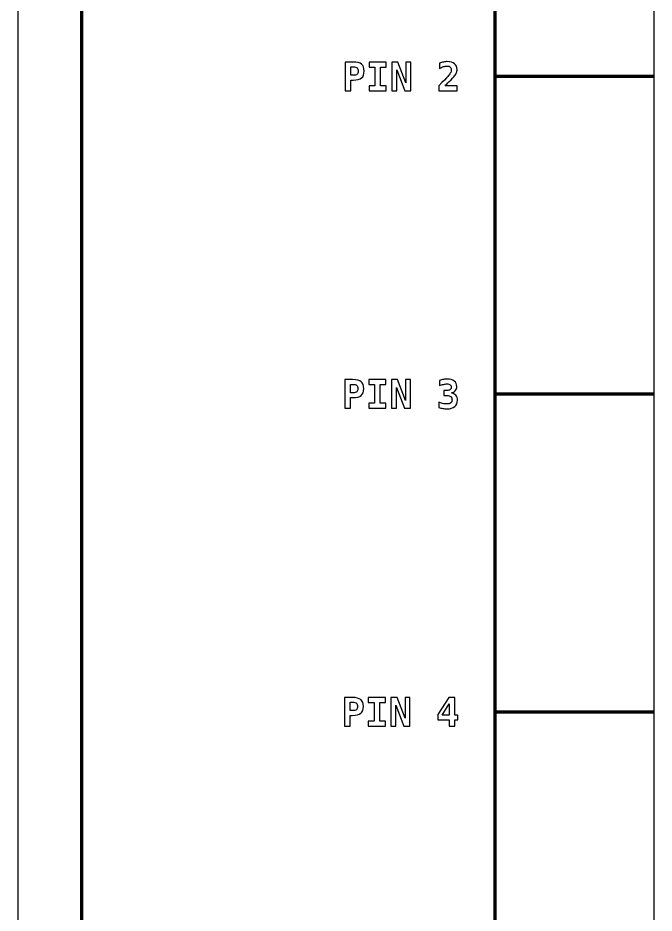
# Model space of a CAD drawing. Header units: centimetres. Extents: x -11.5 to -9.5, y -24.9 to -2.9.
# Drawn here: x -11.5 to -9.5, y -8.483 to -5.667 of the extents above; entities that cross this region are included whole.
import ezdxf

# ---------------------------------------------------------------- set-up
doc = ezdxf.new("R2010")
doc.units = ezdxf.units.CM
doc.header["$MEASUREMENT"] = 0
doc.layers.add('Layer 1', color=7, linetype='Continuous')

msp = doc.modelspace()

# ---------------------------------------------------------------- linework, layer by layer
at = {"layer": 'Layer 1', "color": 7}
msp.add_lwpolyline([(-11.5, -24.85), (-9.5, -24.85), (-9.5, -2.85), (-11.5, -2.85), (-11.5, -24.85)], close=True, dxfattribs=at)
at = {"layer": 'Layer 1', "color": 7, "lineweight": 100}
msp.add_lwpolyline([(-11.3, -24.35), (-10, -24.35), (-10, -4.35), (-11.3, -4.35), (-11.3, -24.35)], close=True, dxfattribs=at)
at = {"layer": 'Layer 1', "color": 250}
for points, knots in [([(-10.47093, -5.80581), (-10.47093, -5.80581), (-10.4465, -5.80581), (-10.4465, -5.80581), (-10.4465, -5.80581), (-10.43409, -5.80581), (-10.42516, -5.80801), (-10.41971, -5.81244), (-10.41971, -5.81244), (-10.41425, -5.81686), (-10.41154, -5.82404), (-10.41154, -5.83396), (-10.41154, -5.83396), (-10.41154, -5.84388), (-10.41425, -5.85106), (-10.41971, -5.85549), (-10.41971, -5.85549), (-10.42516, -5.85991), (-10.43409, -5.86211), (-10.4465, -5.86211), (-10.4465, -5.86211), (-10.4465, -5.86211), (-10.45315, -5.86211), (-10.45315, -5.86211), (-10.45315, -5.86211), (-10.45315, -5.86211), (-10.45315, -5.89582), (-10.45315, -5.89582), (-10.45315, -5.89582), (-10.45315, -5.89582), (-10.47093, -5.89582), (-10.47093, -5.89582), (-10.47093, -5.89582), (-10.47093, -5.89582), (-10.47093, -5.80581), (-10.47093, -5.80581)], [0, 0, 0, 0, 0.1111111, 0.1111111, 0.1111111, 0.1111111, 0.2222222, 0.2222222, 0.2222222, 0.2222222, 0.3333333, 0.3333333, 0.3333333, 0.3333333, 0.4444444, 0.4444444, 0.4444444, 0.4444444, 0.5555556, 0.5555556, 0.5555556, 0.5555556, 0.6666667, 0.6666667, 0.6666667, 0.6666667, 0.7777778, 0.7777778, 0.7777778, 0.7777778, 0.8888889, 0.8888889, 0.8888889, 0.8888889, 1, 1, 1, 1]), ([(-10.45315, -5.82077), (-10.45315, -5.82077), (-10.45315, -5.84715), (-10.45315, -5.84715), (-10.45315, -5.84715), (-10.45315, -5.84715), (-10.44584, -5.84715), (-10.44584, -5.84715), (-10.44584, -5.84715), (-10.44002, -5.84715), (-10.43592, -5.84616), (-10.43358, -5.84421), (-10.43358, -5.84421), (-10.43121, -5.84223), (-10.43004, -5.83882), (-10.43004, -5.83396), (-10.43004, -5.83396), (-10.43004, -5.82911), (-10.43121, -5.82569), (-10.43358, -5.82371), (-10.43358, -5.82371), (-10.43592, -5.82176), (-10.44002, -5.82077), (-10.44584, -5.82077), (-10.44584, -5.82077), (-10.44584, -5.82077), (-10.45315, -5.82077), (-10.45315, -5.82077)], [0, 0, 0, 0, 0.1428571, 0.1428571, 0.1428571, 0.1428571, 0.2857143, 0.2857143, 0.2857143, 0.2857143, 0.4285714, 0.4285714, 0.4285714, 0.4285714, 0.5714286, 0.5714286, 0.5714286, 0.5714286, 0.7142857, 0.7142857, 0.7142857, 0.7142857, 0.8571429, 0.8571429, 0.8571429, 0.8571429, 1, 1, 1, 1]), ([(-10.396, -5.82149), (-10.396, -5.82149), (-10.396, -5.80581), (-10.396, -5.80581), (-10.396, -5.80581), (-10.396, -5.80581), (-10.34241, -5.80581), (-10.34241, -5.80581), (-10.34241, -5.80581), (-10.34241, -5.80581), (-10.34241, -5.82149), (-10.34241, -5.82149), (-10.34241, -5.82149), (-10.34241, -5.82149), (-10.36032, -5.82149), (-10.36032, -5.82149), (-10.36032, -5.82149), (-10.36032, -5.82149), (-10.36032, -5.88014), (-10.36032, -5.88014), (-10.36032, -5.88014), (-10.36032, -5.88014), (-10.34241, -5.88014), (-10.34241, -5.88014), (-10.34241, -5.88014), (-10.34241, -5.88014), (-10.34241, -5.89582), (-10.34241, -5.89582), (-10.34241, -5.89582), (-10.34241, -5.89582), (-10.396, -5.89582), (-10.396, -5.89582), (-10.396, -5.89582), (-10.396, -5.89582), (-10.396, -5.88014), (-10.396, -5.88014), (-10.396, -5.88014), (-10.396, -5.88014), (-10.3781, -5.88014), (-10.3781, -5.88014), (-10.3781, -5.88014), (-10.3781, -5.88014), (-10.3781, -5.82149), (-10.3781, -5.82149), (-10.3781, -5.82149), (-10.3781, -5.82149), (-10.396, -5.82149), (-10.396, -5.82149)], [0, 0, 0, 0, 0.0833333, 0.0833333, 0.0833333, 0.0833333, 0.1666667, 0.1666667, 0.1666667, 0.1666667, 0.25, 0.25, 0.25, 0.25, 0.3333333, 0.3333333, 0.3333333, 0.3333333, 0.4166667, 0.4166667, 0.4166667, 0.4166667, 0.5, 0.5, 0.5, 0.5, 0.5833333, 0.5833333, 0.5833333, 0.5833333, 0.6666667, 0.6666667, 0.6666667, 0.6666667, 0.75, 0.75, 0.75, 0.75, 0.8333333, 0.8333333, 0.8333333, 0.8333333, 0.9166667, 0.9166667, 0.9166667, 0.9166667, 1, 1, 1, 1]), ([(-10.32486, -5.80581), (-10.32486, -5.80581), (-10.30574, -5.80581), (-10.30574, -5.80581), (-10.30574, -5.80581), (-10.30574, -5.80581), (-10.28068, -5.87123), (-10.28068, -5.87123), (-10.28068, -5.87123), (-10.28068, -5.87123), (-10.28068, -5.80581), (-10.28068, -5.80581), (-10.28068, -5.80581), (-10.28068, -5.80581), (-10.265, -5.80581), (-10.265, -5.80581), (-10.265, -5.80581), (-10.265, -5.80581), (-10.265, -5.89582), (-10.265, -5.89582), (-10.265, -5.89582), (-10.265, -5.89582), (-10.28399, -5.89582), (-10.28399, -5.89582), (-10.28399, -5.89582), (-10.28399, -5.89582), (-10.30918, -5.8304), (-10.30918, -5.8304), (-10.30918, -5.8304), (-10.30918, -5.8304), (-10.30918, -5.89582), (-10.30918, -5.89582), (-10.30918, -5.89582), (-10.30918, -5.89582), (-10.32486, -5.89582), (-10.32486, -5.89582), (-10.32486, -5.89582), (-10.32486, -5.89582), (-10.32486, -5.80581), (-10.32486, -5.80581)], [0, 0, 0, 0, 0.1, 0.1, 0.1, 0.1, 0.2, 0.2, 0.2, 0.2, 0.3, 0.3, 0.3, 0.3, 0.4, 0.4, 0.4, 0.4, 0.5, 0.5, 0.5, 0.5, 0.6, 0.6, 0.6, 0.6, 0.7, 0.7, 0.7, 0.7, 0.8, 0.8, 0.8, 0.8, 0.9, 0.9, 0.9, 0.9, 1, 1, 1, 1]), ([(-10.15722, -5.88014), (-10.15722, -5.88014), (-10.1193, -5.88014), (-10.1193, -5.88014), (-10.1193, -5.88014), (-10.1193, -5.88014), (-10.1193, -5.89582), (-10.1193, -5.89582), (-10.1193, -5.89582), (-10.1193, -5.89582), (-10.17645, -5.89582), (-10.17645, -5.89582), (-10.17645, -5.89582), (-10.17645, -5.89582), (-10.17645, -5.88061), (-10.17645, -5.88061), (-10.17645, -5.88061), (-10.17645, -5.88061), (-10.16679, -5.87039), (-10.16679, -5.87039), (-10.16679, -5.87039), (-10.15535, -5.8582), (-10.1484, -5.85071), (-10.14595, -5.84789), (-10.14595, -5.84789), (-10.14294, -5.84444), (-10.14076, -5.84137), (-10.13945, -5.83869), (-10.13945, -5.83869), (-10.13811, -5.83602), (-10.13745, -5.83339), (-10.13745, -5.83077), (-10.13745, -5.83077), (-10.13745, -5.82676), (-10.13866, -5.82365), (-10.14109, -5.82147), (-10.14109, -5.82147), (-10.14352, -5.81927), (-10.14698, -5.81818), (-10.15142, -5.81818), (-10.15142, -5.81818), (-10.15461, -5.81818), (-10.15817, -5.81882), (-10.16212, -5.82007), (-10.16212, -5.82007), (-10.16609, -5.82135), (-10.17021, -5.82318), (-10.17451, -5.82559), (-10.17451, -5.82559), (-10.17451, -5.82559), (-10.17451, -5.809), (-10.17451, -5.809), (-10.17451, -5.809), (-10.17021, -5.80744), (-10.16601, -5.80624), (-10.16188, -5.80542), (-10.16188, -5.80542), (-10.15776, -5.8046), (-10.15381, -5.80418), (-10.15004, -5.80418), (-10.15004, -5.80418), (-10.14052, -5.80418), (-10.13302, -5.80641), (-10.12759, -5.81085), (-10.12759, -5.81085), (-10.12214, -5.81528), (-10.11942, -5.82135), (-10.11942, -5.82902), (-10.11942, -5.82902), (-10.11942, -5.83256), (-10.12002, -5.83588), (-10.12119, -5.83896), (-10.12119, -5.83896), (-10.12239, -5.84207), (-10.12442, -5.84551), (-10.12732, -5.84927), (-10.12732, -5.84927), (-10.12944, -5.85201), (-10.13529, -5.85816), (-10.14486, -5.86773), (-10.14486, -5.86773), (-10.15004, -5.8729), (-10.15416, -5.87705), (-10.15722, -5.88014)], [0, 0, 0, 0, 0.047619, 0.047619, 0.047619, 0.047619, 0.0952381, 0.0952381, 0.0952381, 0.0952381, 0.1428571, 0.1428571, 0.1428571, 0.1428571, 0.1904762, 0.1904762, 0.1904762, 0.1904762, 0.2380952, 0.2380952, 0.2380952, 0.2380952, 0.2857143, 0.2857143, 0.2857143, 0.2857143, 0.3333333, 0.3333333, 0.3333333, 0.3333333, 0.3809524, 0.3809524, 0.3809524, 0.3809524, 0.4285714, 0.4285714, 0.4285714, 0.4285714, 0.4761905, 0.4761905, 0.4761905, 0.4761905, 0.5238095, 0.5238095, 0.5238095, 0.5238095, 0.5714286, 0.5714286, 0.5714286, 0.5714286, 0.6190476, 0.6190476, 0.6190476, 0.6190476, 0.6666667, 0.6666667, 0.6666667, 0.6666667, 0.7142857, 0.7142857, 0.7142857, 0.7142857, 0.7619048, 0.7619048, 0.7619048, 0.7619048, 0.8095238, 0.8095238, 0.8095238, 0.8095238, 0.8571429, 0.8571429, 0.8571429, 0.8571429, 0.9047619, 0.9047619, 0.9047619, 0.9047619, 0.952381, 0.952381, 0.952381, 0.952381, 1, 1, 1, 1]), ([(-10.47204, -6.80492), (-10.47204, -6.80492), (-10.44761, -6.80492), (-10.44761, -6.80492), (-10.44761, -6.80492), (-10.4352, -6.80492), (-10.42627, -6.80712), (-10.42082, -6.81155), (-10.42082, -6.81155), (-10.41536, -6.81597), (-10.41265, -6.82315), (-10.41265, -6.83307), (-10.41265, -6.83307), (-10.41265, -6.84299), (-10.41536, -6.85017), (-10.42082, -6.8546), (-10.42082, -6.8546), (-10.42627, -6.85902), (-10.4352, -6.86122), (-10.44761, -6.86122), (-10.44761, -6.86122), (-10.44761, -6.86122), (-10.45426, -6.86122), (-10.45426, -6.86122), (-10.45426, -6.86122), (-10.45426, -6.86122), (-10.45426, -6.89493), (-10.45426, -6.89493), (-10.45426, -6.89493), (-10.45426, -6.89493), (-10.47204, -6.89493), (-10.47204, -6.89493), (-10.47204, -6.89493), (-10.47204, -6.89493), (-10.47204, -6.80492), (-10.47204, -6.80492)], [0, 0, 0, 0, 0.1111111, 0.1111111, 0.1111111, 0.1111111, 0.2222222, 0.2222222, 0.2222222, 0.2222222, 0.3333333, 0.3333333, 0.3333333, 0.3333333, 0.4444444, 0.4444444, 0.4444444, 0.4444444, 0.5555556, 0.5555556, 0.5555556, 0.5555556, 0.6666667, 0.6666667, 0.6666667, 0.6666667, 0.7777778, 0.7777778, 0.7777778, 0.7777778, 0.8888889, 0.8888889, 0.8888889, 0.8888889, 1, 1, 1, 1]), ([(-10.39711, -6.8206), (-10.39711, -6.8206), (-10.39711, -6.80492), (-10.39711, -6.80492), (-10.39711, -6.80492), (-10.39711, -6.80492), (-10.34352, -6.80492), (-10.34352, -6.80492), (-10.34352, -6.80492), (-10.34352, -6.80492), (-10.34352, -6.8206), (-10.34352, -6.8206), (-10.34352, -6.8206), (-10.34352, -6.8206), (-10.36143, -6.8206), (-10.36143, -6.8206), (-10.36143, -6.8206), (-10.36143, -6.8206), (-10.36143, -6.87925), (-10.36143, -6.87925), (-10.36143, -6.87925), (-10.36143, -6.87925), (-10.34352, -6.87925), (-10.34352, -6.87925), (-10.34352, -6.87925), (-10.34352, -6.87925), (-10.34352, -6.89493), (-10.34352, -6.89493), (-10.34352, -6.89493), (-10.34352, -6.89493), (-10.39711, -6.89493), (-10.39711, -6.89493), (-10.39711, -6.89493), (-10.39711, -6.89493), (-10.39711, -6.87925), (-10.39711, -6.87925), (-10.39711, -6.87925), (-10.39711, -6.87925), (-10.37921, -6.87925), (-10.37921, -6.87925), (-10.37921, -6.87925), (-10.37921, -6.87925), (-10.37921, -6.8206), (-10.37921, -6.8206), (-10.37921, -6.8206), (-10.37921, -6.8206), (-10.39711, -6.8206), (-10.39711, -6.8206)], [0, 0, 0, 0, 0.0833333, 0.0833333, 0.0833333, 0.0833333, 0.1666667, 0.1666667, 0.1666667, 0.1666667, 0.25, 0.25, 0.25, 0.25, 0.3333333, 0.3333333, 0.3333333, 0.3333333, 0.4166667, 0.4166667, 0.4166667, 0.4166667, 0.5, 0.5, 0.5, 0.5, 0.5833333, 0.5833333, 0.5833333, 0.5833333, 0.6666667, 0.6666667, 0.6666667, 0.6666667, 0.75, 0.75, 0.75, 0.75, 0.8333333, 0.8333333, 0.8333333, 0.8333333, 0.9166667, 0.9166667, 0.9166667, 0.9166667, 1, 1, 1, 1]), ([(-10.32597, -6.80492), (-10.32597, -6.80492), (-10.30685, -6.80492), (-10.30685, -6.80492), (-10.30685, -6.80492), (-10.30685, -6.80492), (-10.28179, -6.87034), (-10.28179, -6.87034), (-10.28179, -6.87034), (-10.28179, -6.87034), (-10.28179, -6.80492), (-10.28179, -6.80492), (-10.28179, -6.80492), (-10.28179, -6.80492), (-10.26611, -6.80492), (-10.26611, -6.80492), (-10.26611, -6.80492), (-10.26611, -6.80492), (-10.26611, -6.89493), (-10.26611, -6.89493), (-10.26611, -6.89493), (-10.26611, -6.89493), (-10.2851, -6.89493), (-10.2851, -6.89493), (-10.2851, -6.89493), (-10.2851, -6.89493), (-10.31029, -6.82951), (-10.31029, -6.82951), (-10.31029, -6.82951), (-10.31029, -6.82951), (-10.31029, -6.89493), (-10.31029, -6.89493), (-10.31029, -6.89493), (-10.31029, -6.89493), (-10.32597, -6.89493), (-10.32597, -6.89493), (-10.32597, -6.89493), (-10.32597, -6.89493), (-10.32597, -6.80492), (-10.32597, -6.80492)], [0, 0, 0, 0, 0.1, 0.1, 0.1, 0.1, 0.2, 0.2, 0.2, 0.2, 0.3, 0.3, 0.3, 0.3, 0.4, 0.4, 0.4, 0.4, 0.5, 0.5, 0.5, 0.5, 0.6, 0.6, 0.6, 0.6, 0.7, 0.7, 0.7, 0.7, 0.8, 0.8, 0.8, 0.8, 0.9, 0.9, 0.9, 0.9, 1, 1, 1, 1]), ([(-10.1514, -6.85466), (-10.1514, -6.85466), (-10.16093, -6.85466), (-10.16093, -6.85466), (-10.16093, -6.85466), (-10.16093, -6.85466), (-10.16093, -6.83898), (-10.16093, -6.83898), (-10.16093, -6.83898), (-10.16093, -6.83898), (-10.1514, -6.83898), (-10.1514, -6.83898), (-10.1514, -6.83898), (-10.147, -6.83898), (-10.14356, -6.83811), (-10.14113, -6.83636), (-10.14113, -6.83636), (-10.1387, -6.83461), (-10.13749, -6.83215), (-10.13749, -6.82898), (-10.13749, -6.82898), (-10.13749, -6.82564), (-10.1387, -6.82303), (-10.14113, -6.82116), (-10.14113, -6.82116), (-10.14356, -6.81928), (-10.147, -6.81836), (-10.1514, -6.81836), (-10.1514, -6.81836), (-10.15477, -6.81836), (-10.1584, -6.81879), (-10.16224, -6.81963), (-10.16224, -6.81963), (-10.16611, -6.82048), (-10.17011, -6.82171), (-10.17424, -6.82332), (-10.17424, -6.82332), (-10.17424, -6.82332), (-10.17424, -6.80716), (-10.17424, -6.80716), (-10.17424, -6.80716), (-10.17011, -6.80591), (-10.16603, -6.80496), (-10.16202, -6.80428), (-10.16202, -6.80428), (-10.15799, -6.80362), (-10.15414, -6.80329), (-10.15043, -6.80329), (-10.15043, -6.80329), (-10.14095, -6.80329), (-10.13356, -6.80537), (-10.12827, -6.80951), (-10.12827, -6.80951), (-10.12296, -6.81365), (-10.12031, -6.81935), (-10.12031, -6.82663), (-10.12031, -6.82663), (-10.12031, -6.83196), (-10.12183, -6.83634), (-10.1249, -6.83974), (-10.1249, -6.83974), (-10.12794, -6.84313), (-10.1323, -6.84536), (-10.13796, -6.84639), (-10.13796, -6.84639), (-10.13154, -6.84752), (-10.12662, -6.85009), (-10.12325, -6.85408), (-10.12325, -6.85408), (-10.11987, -6.85807), (-10.11819, -6.86334), (-10.11819, -6.86985), (-10.11819, -6.86985), (-10.11819, -6.87857), (-10.12099, -6.88522), (-10.12656, -6.88981), (-10.12656, -6.88981), (-10.13216, -6.89439), (-10.14027, -6.89668), (-10.15093, -6.89668), (-10.15093, -6.89668), (-10.15545, -6.89668), (-10.15992, -6.89629), (-10.16432, -6.89553), (-10.16432, -6.89553), (-10.16873, -6.89477), (-10.17295, -6.89365), (-10.17696, -6.89221), (-10.17696, -6.89221), (-10.17696, -6.89221), (-10.17696, -6.87569), (-10.17696, -6.87569), (-10.17696, -6.87569), (-10.17317, -6.87758), (-10.1691, -6.87902), (-10.16471, -6.88001), (-10.16471, -6.88001), (-10.16035, -6.881), (-10.15574, -6.88149), (-10.15093, -6.88149), (-10.15093, -6.88149), (-10.14609, -6.88149), (-10.14228, -6.88038), (-10.13946, -6.87814), (-10.13946, -6.87814), (-10.13665, -6.87592), (-10.13525, -6.87291), (-10.13525, -6.86912), (-10.13525, -6.86912), (-10.13525, -6.86452), (-10.13665, -6.86093), (-10.13946, -6.85842), (-10.13946, -6.85842), (-10.14228, -6.85591), (-10.14626, -6.85466), (-10.1514, -6.85466)], [0, 0, 0, 0, 0.0344828, 0.0344828, 0.0344828, 0.0344828, 0.0689655, 0.0689655, 0.0689655, 0.0689655, 0.1034483, 0.1034483, 0.1034483, 0.1034483, 0.137931, 0.137931, 0.137931, 0.137931, 0.1724138, 0.1724138, 0.1724138, 0.1724138, 0.2068966, 0.2068966, 0.2068966, 0.2068966, 0.2413793, 0.2413793, 0.2413793, 0.2413793, 0.2758621, 0.2758621, 0.2758621, 0.2758621, 0.3103448, 0.3103448, 0.3103448, 0.3103448, 0.3448276, 0.3448276, 0.3448276, 0.3448276, 0.3793103, 0.3793103, 0.3793103, 0.3793103, 0.4137931, 0.4137931, 0.4137931, 0.4137931, 0.4482759, 0.4482759, 0.4482759, 0.4482759, 0.4827586, 0.4827586, 0.4827586, 0.4827586, 0.5172414, 0.5172414, 0.5172414, 0.5172414, 0.5517241, 0.5517241, 0.5517241, 0.5517241, 0.5862069, 0.5862069, 0.5862069, 0.5862069, 0.6206897, 0.6206897, 0.6206897, 0.6206897, 0.6551724, 0.6551724, 0.6551724, 0.6551724, 0.6896552, 0.6896552, 0.6896552, 0.6896552, 0.7241379, 0.7241379, 0.7241379, 0.7241379, 0.7586207, 0.7586207, 0.7586207, 0.7586207, 0.7931034, 0.7931034, 0.7931034, 0.7931034, 0.8275862, 0.8275862, 0.8275862, 0.8275862, 0.862069, 0.862069, 0.862069, 0.862069, 0.8965517, 0.8965517, 0.8965517, 0.8965517, 0.9310345, 0.9310345, 0.9310345, 0.9310345, 0.9655172, 0.9655172, 0.9655172, 0.9655172, 1, 1, 1, 1]), ([(-10.45426, -6.81988), (-10.45426, -6.81988), (-10.45426, -6.84626), (-10.45426, -6.84626), (-10.45426, -6.84626), (-10.45426, -6.84626), (-10.44695, -6.84626), (-10.44695, -6.84626), (-10.44695, -6.84626), (-10.44113, -6.84626), (-10.43703, -6.84527), (-10.43469, -6.84332), (-10.43469, -6.84332), (-10.43232, -6.84134), (-10.43115, -6.83793), (-10.43115, -6.83307), (-10.43115, -6.83307), (-10.43115, -6.82822), (-10.43232, -6.8248), (-10.43469, -6.82282), (-10.43469, -6.82282), (-10.43703, -6.82087), (-10.44113, -6.81988), (-10.44695, -6.81988), (-10.44695, -6.81988), (-10.44695, -6.81988), (-10.45426, -6.81988), (-10.45426, -6.81988)], [0, 0, 0, 0, 0.1428571, 0.1428571, 0.1428571, 0.1428571, 0.2857143, 0.2857143, 0.2857143, 0.2857143, 0.4285714, 0.4285714, 0.4285714, 0.4285714, 0.5714286, 0.5714286, 0.5714286, 0.5714286, 0.7142857, 0.7142857, 0.7142857, 0.7142857, 0.8571429, 0.8571429, 0.8571429, 0.8571429, 1, 1, 1, 1]), ([(-10.47329, -7.80498), (-10.47329, -7.80498), (-10.44886, -7.80498), (-10.44886, -7.80498), (-10.44886, -7.80498), (-10.43645, -7.80498), (-10.42752, -7.80718), (-10.42207, -7.81161), (-10.42207, -7.81161), (-10.41661, -7.81603), (-10.4139, -7.82321), (-10.4139, -7.83313), (-10.4139, -7.83313), (-10.4139, -7.84305), (-10.41661, -7.85023), (-10.42207, -7.85466), (-10.42207, -7.85466), (-10.42752, -7.85908), (-10.43645, -7.86128), (-10.44886, -7.86128), (-10.44886, -7.86128), (-10.44886, -7.86128), (-10.45551, -7.86128), (-10.45551, -7.86128), (-10.45551, -7.86128), (-10.45551, -7.86128), (-10.45551, -7.89499), (-10.45551, -7.89499), (-10.45551, -7.89499), (-10.45551, -7.89499), (-10.47329, -7.89499), (-10.47329, -7.89499), (-10.47329, -7.89499), (-10.47329, -7.89499), (-10.47329, -7.80498), (-10.47329, -7.80498)], [0, 0, 0, 0, 0.1111111, 0.1111111, 0.1111111, 0.1111111, 0.2222222, 0.2222222, 0.2222222, 0.2222222, 0.3333333, 0.3333333, 0.3333333, 0.3333333, 0.4444444, 0.4444444, 0.4444444, 0.4444444, 0.5555556, 0.5555556, 0.5555556, 0.5555556, 0.6666667, 0.6666667, 0.6666667, 0.6666667, 0.7777778, 0.7777778, 0.7777778, 0.7777778, 0.8888889, 0.8888889, 0.8888889, 0.8888889, 1, 1, 1, 1]), ([(-10.45551, -7.81994), (-10.45551, -7.81994), (-10.45551, -7.84632), (-10.45551, -7.84632), (-10.45551, -7.84632), (-10.45551, -7.84632), (-10.4482, -7.84632), (-10.4482, -7.84632), (-10.4482, -7.84632), (-10.44238, -7.84632), (-10.43828, -7.84533), (-10.43594, -7.84338), (-10.43594, -7.84338), (-10.43357, -7.8414), (-10.4324, -7.83799), (-10.4324, -7.83313), (-10.4324, -7.83313), (-10.4324, -7.82828), (-10.43357, -7.82486), (-10.43594, -7.82288), (-10.43594, -7.82288), (-10.43828, -7.82093), (-10.44238, -7.81994), (-10.4482, -7.81994), (-10.4482, -7.81994), (-10.4482, -7.81994), (-10.45551, -7.81994), (-10.45551, -7.81994)], [0, 0, 0, 0, 0.1428571, 0.1428571, 0.1428571, 0.1428571, 0.2857143, 0.2857143, 0.2857143, 0.2857143, 0.4285714, 0.4285714, 0.4285714, 0.4285714, 0.5714286, 0.5714286, 0.5714286, 0.5714286, 0.7142857, 0.7142857, 0.7142857, 0.7142857, 0.8571429, 0.8571429, 0.8571429, 0.8571429, 1, 1, 1, 1]), ([(-10.39836, -7.82066), (-10.39836, -7.82066), (-10.39836, -7.80498), (-10.39836, -7.80498), (-10.39836, -7.80498), (-10.39836, -7.80498), (-10.34477, -7.80498), (-10.34477, -7.80498), (-10.34477, -7.80498), (-10.34477, -7.80498), (-10.34477, -7.82066), (-10.34477, -7.82066), (-10.34477, -7.82066), (-10.34477, -7.82066), (-10.36268, -7.82066), (-10.36268, -7.82066), (-10.36268, -7.82066), (-10.36268, -7.82066), (-10.36268, -7.87931), (-10.36268, -7.87931), (-10.36268, -7.87931), (-10.36268, -7.87931), (-10.34477, -7.87931), (-10.34477, -7.87931), (-10.34477, -7.87931), (-10.34477, -7.87931), (-10.34477, -7.89499), (-10.34477, -7.89499), (-10.34477, -7.89499), (-10.34477, -7.89499), (-10.39836, -7.89499), (-10.39836, -7.89499), (-10.39836, -7.89499), (-10.39836, -7.89499), (-10.39836, -7.87931), (-10.39836, -7.87931), (-10.39836, -7.87931), (-10.39836, -7.87931), (-10.38046, -7.87931), (-10.38046, -7.87931), (-10.38046, -7.87931), (-10.38046, -7.87931), (-10.38046, -7.82066), (-10.38046, -7.82066), (-10.38046, -7.82066), (-10.38046, -7.82066), (-10.39836, -7.82066), (-10.39836, -7.82066)], [0, 0, 0, 0, 0.0833333, 0.0833333, 0.0833333, 0.0833333, 0.1666667, 0.1666667, 0.1666667, 0.1666667, 0.25, 0.25, 0.25, 0.25, 0.3333333, 0.3333333, 0.3333333, 0.3333333, 0.4166667, 0.4166667, 0.4166667, 0.4166667, 0.5, 0.5, 0.5, 0.5, 0.5833333, 0.5833333, 0.5833333, 0.5833333, 0.6666667, 0.6666667, 0.6666667, 0.6666667, 0.75, 0.75, 0.75, 0.75, 0.8333333, 0.8333333, 0.8333333, 0.8333333, 0.9166667, 0.9166667, 0.9166667, 0.9166667, 1, 1, 1, 1]), ([(-10.32722, -7.80498), (-10.32722, -7.80498), (-10.3081, -7.80498), (-10.3081, -7.80498), (-10.3081, -7.80498), (-10.3081, -7.80498), (-10.28304, -7.8704), (-10.28304, -7.8704), (-10.28304, -7.8704), (-10.28304, -7.8704), (-10.28304, -7.80498), (-10.28304, -7.80498), (-10.28304, -7.80498), (-10.28304, -7.80498), (-10.26736, -7.80498), (-10.26736, -7.80498), (-10.26736, -7.80498), (-10.26736, -7.80498), (-10.26736, -7.89499), (-10.26736, -7.89499), (-10.26736, -7.89499), (-10.26736, -7.89499), (-10.28635, -7.89499), (-10.28635, -7.89499), (-10.28635, -7.89499), (-10.28635, -7.89499), (-10.31154, -7.82957), (-10.31154, -7.82957), (-10.31154, -7.82957), (-10.31154, -7.82957), (-10.31154, -7.89499), (-10.31154, -7.89499), (-10.31154, -7.89499), (-10.31154, -7.89499), (-10.32722, -7.89499), (-10.32722, -7.89499), (-10.32722, -7.89499), (-10.32722, -7.89499), (-10.32722, -7.80498), (-10.32722, -7.80498)], [0, 0, 0, 0, 0.1, 0.1, 0.1, 0.1, 0.2, 0.2, 0.2, 0.2, 0.3, 0.3, 0.3, 0.3, 0.4, 0.4, 0.4, 0.4, 0.5, 0.5, 0.5, 0.5, 0.6, 0.6, 0.6, 0.6, 0.7, 0.7, 0.7, 0.7, 0.8, 0.8, 0.8, 0.8, 0.9, 0.9, 0.9, 0.9, 1, 1, 1, 1]), ([(-10.14545, -7.80498), (-10.14545, -7.80498), (-10.12682, -7.80498), (-10.12682, -7.80498), (-10.12682, -7.80498), (-10.12682, -7.80498), (-10.12682, -7.86032), (-10.12682, -7.86032), (-10.12682, -7.86032), (-10.12682, -7.86032), (-10.11695, -7.86032), (-10.11695, -7.86032), (-10.11695, -7.86032), (-10.11695, -7.86032), (-10.11695, -7.87556), (-10.11695, -7.87556), (-10.11695, -7.87556), (-10.11695, -7.87556), (-10.12682, -7.87556), (-10.12682, -7.87556), (-10.12682, -7.87556), (-10.12682, -7.87556), (-10.12682, -7.89499), (-10.12682, -7.89499), (-10.12682, -7.89499), (-10.12682, -7.89499), (-10.14388, -7.89499), (-10.14388, -7.89499), (-10.14388, -7.89499), (-10.14388, -7.89499), (-10.14388, -7.87556), (-10.14388, -7.87556), (-10.14388, -7.87556), (-10.14388, -7.87556), (-10.17959, -7.87556), (-10.17959, -7.87556), (-10.17959, -7.87556), (-10.17959, -7.87556), (-10.17959, -7.85832), (-10.17959, -7.85832), (-10.17959, -7.85832), (-10.17959, -7.85832), (-10.14545, -7.80498), (-10.14545, -7.80498)], [0, 0, 0, 0, 0.0909091, 0.0909091, 0.0909091, 0.0909091, 0.1818182, 0.1818182, 0.1818182, 0.1818182, 0.2727273, 0.2727273, 0.2727273, 0.2727273, 0.3636364, 0.3636364, 0.3636364, 0.3636364, 0.4545455, 0.4545455, 0.4545455, 0.4545455, 0.5454545, 0.5454545, 0.5454545, 0.5454545, 0.6363636, 0.6363636, 0.6363636, 0.6363636, 0.7272727, 0.7272727, 0.7272727, 0.7272727, 0.8181818, 0.8181818, 0.8181818, 0.8181818, 0.9090909, 0.9090909, 0.9090909, 0.9090909, 1, 1, 1, 1]), ([(-10.14388, -7.82476), (-10.14388, -7.82476), (-10.16662, -7.86032), (-10.16662, -7.86032), (-10.16662, -7.86032), (-10.16662, -7.86032), (-10.14388, -7.86032), (-10.14388, -7.86032), (-10.14388, -7.86032), (-10.14388, -7.86032), (-10.14388, -7.82476), (-10.14388, -7.82476)], [0, 0, 0, 0, 0.3333333, 0.3333333, 0.3333333, 0.3333333, 0.6666667, 0.6666667, 0.6666667, 0.6666667, 1, 1, 1, 1])]:
    msp.add_open_spline(points, degree=3, knots=knots, dxfattribs=at)
at = {"layer": 'Layer 1', "color": 250, "lineweight": 100}
for points in [[(-10, -5.85), (-10, -5.85), (-9.5, -5.85), (-9.5, -5.85)], [(-10, -6.85), (-10, -6.85), (-9.5, -6.85), (-9.5, -6.85)], [(-10, -7.85), (-10, -7.85), (-9.5, -7.85), (-9.5, -7.85)]]:
    msp.add_open_spline(points, degree=3, dxfattribs=at)

doc.saveas('drawing.dxf')
